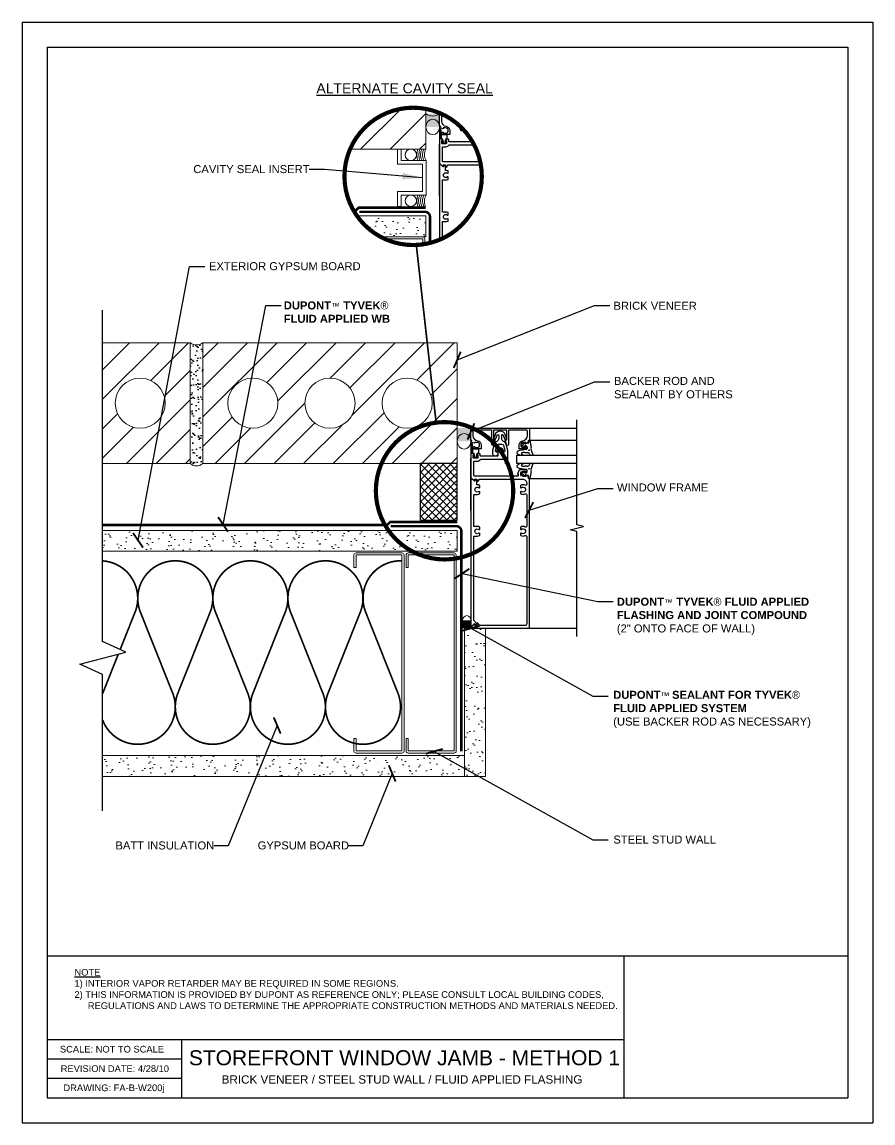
# Model space of a CAD drawing. Extents: x 334.4 to 359.9, y -269.5 to -236.5.
import ezdxf

# ---------------------------------------------------------------- set-up
doc = ezdxf.new("R2010")
doc.units = 0
doc.header["$LTSCALE"] = 1.5
doc.header["$MEASUREMENT"] = 0
doc.linetypes.add('DASHED2', pattern=[0.375, 0.25, -0.125])
doc.layers.get('0').update_dxf_attribs({"color": 8, "linetype": 'CONTINUOUS'})
for name, color, linetype in [('8x11-ttb$0$B', 5, 'CONTINUOUS'), ('CMU', 250, 'CONTINUOUS'), ('INSULATION', 241, 'CONTINUOUS'), ('SEALANT', 250, 'CONTINUOUS'), ('Storefront Window', 250, 'CONTINUOUS'), ('STRUCTURE', 250, 'CONTINUOUS'), ('TEXT', 7, 'CONTINUOUS'), ('Tyvek FA Flashing and Joint Treatment', 150, 'DASHED2'), ('Tyvek FA WB', 10, 'DASHED2')]:
    doc.layers.add(name, color=color, linetype=linetype)
for name, color, linetype, lineweight in [('A- Cavity Seal', 250, 'CONTINUOUS', 20), ('A-Anno-txt0', 250, 'CONTINUOUS', 18), ('A-Backer Rod', 250, 'CONTINUOUS', 15), ('A-Sealant', 250, 'CONTINUOUS', 15), ('brick', 250, 'CONTINUOUS', 5), ('Gyp Board', 250, 'CONTINUOUS', 20), ('Hatch', 250, 'CONTINUOUS', 9), ('Metal Stud', 250, 'CONTINUOUS', 18)]:
    doc.layers.add(name, color=color, linetype=linetype, lineweight=lineweight)
doc.layers.add('VIEWPORT', color=7, linetype='CONTINUOUS', plot=False)
doc.styles.add('DETAILS', font='sanss___.ttf', dxfattribs={"height": 1})
doc.dimstyles.new('ARCH_1_1-2_IN', dxfattribs={"dimscale": 0, "dimtxt": 0.09375, "dimasz": 0.09375, "dimexe": 0.0625, "dimexo": 0.0625, "dimgap": 0.0625, "dimtad": 1, "dimdec": 4, "dimlfac": 8, "dimzin": 3, "dimdsep": 46, "dimlunit": 4, "dimtxsty": 'Standard', "dimblk1": 'ARCHTICK', "dimblk2": 'ARCHTICK', "dimsah": 1, "dimcen": 0.0625, "dimdle": 0.0625, "dimclrd": 256, "dimclre": 256, "dimclrt": 256, "dimadec": 0, "dimazin": 0, "dimtfac": 1, "dimtdec": 4, "dimtmove": 0, "dimatfit": 3, "dimldrblk": 'ARCHTICK', "dimfxl": 1, "dimfrac": 2, "dimtolj": 1, "dimtzin": 0, "dimlwd": -1, "dimlwe": -1, "dimarcsym": 0})
doc.dimstyles.new('TYVEKDETAILS', dxfattribs={"dimscale": 6, "dimtxt": 1.5, "dimasz": 0.1, "dimexe": 0.75, "dimexo": 0.75, "dimgap": 0.75, "dimtad": 0, "dimtih": 1, "dimtoh": 1, "dimdec": 4, "dimzin": 0, "dimdsep": 46, "dimlunit": 4, "dimtxsty": 'DETAILS', "dimcen": 0.0625, "dimadec": 0, "dimazin": 0, "dimtfac": 1, "dimtdec": 4, "dimtofl": 0, "dimtmove": 0, "dimatfit": 3, "dimfxl": 1, "dimfrac": 2, "dimtolj": 1, "dimtzin": 0, "dimarcsym": 0})

# ---------------------------------------------------------------- blocks, each defined once
blk = doc.blocks.new('_ArchTick')
at = {"color": 0, "linetype": 'ByBlock', "const_width": 0.15}
blk.add_lwpolyline([(-0.5, -0.5), (0.5, 0.5)], dxfattribs=at)
blk = doc.blocks.new('Revsion Date')
at = {"layer": 'TEXT', "insert": (0, 0.203, 0), "char_height": 0.2, "width": 16.26452, "attachment_point": 1, "style": 'DETAILS'}
blk.add_mtext('\\pi-0.033334,l0.033334,t0.1;REVISION DATE: 4/28/10', dxfattribs=at)

msp = doc.modelspace()

# ---------------------------------------------------------------- hatches: boundary and pattern name
at = {"layer": 'brick'}
h = msp.add_hatch(dxfattribs=at)
h.set_pattern_fill('_USER', color=256, scale=0.625, angle=45, style=0, pattern_type=0)
h.set_pattern_definition([(45, (230.2492, -40.0015), (-0.4419417, 0.4419417), [])])
edge = h.paths.add_edge_path()
edge.add_arc((346.135, -241.165), 2.059, 79.3746, 156.7083)
edge.add_line((344.244, -240.351), (346.515, -240.351))
edge.add_line((346.515, -240.351), (346.515, -239.142))
h = msp.add_hatch(dxfattribs=at)
h.set_pattern_fill('_USER', color=256, scale=0.625, angle=45, style=0, pattern_type=0)
h.set_pattern_definition([(45, (231.1899, -49.42565), (-0.4419417, 0.4419417), [])])
h.paths.add_polyline_path([(347.456, -249.775), (347.456, -246.15), (339.831, -246.15), (339.831, -249.775)])
h.paths.add_polyline_path([(345.206, -247.963, -1), (346.706, -247.963, -1)], flags=16)
h.paths.add_polyline_path([(342.893, -247.963, -1), (344.393, -247.963, -1)], flags=16)
h.paths.add_polyline_path([(340.581, -247.963, -1), (342.081, -247.963, -1)], flags=16)
h.paths.add_polyline_path([(337.206, -247.963, -1), (338.706, -247.963, -1)], flags=16)
h.paths.add_polyline_path([(336.827, -246.15), (336.827, -249.775), (339.456, -249.775), (339.456, -246.15)])
at = {"layer": 'CMU'}
h = msp.add_hatch(dxfattribs=at)
h.set_pattern_fill('AR-SAND', color=256, scale=0.15, style=0)
h.set_pattern_definition([(37.5, (392.75143, -165.0654), (-0.009449, 0.28902357), [0, -0.228, 0, -0.255, 0, -0.24375]), (7.5, (392.75143, -165.0654), (0.2654665, 0.4233219), [0, -0.123, 0, -0.2055, 0, -0.07875]), (327.5, (392.56693, -165.0654), (0.4671213, 0.00084886), [0, -0.075, 0, -0.27, 0, -0.3525]), (317.5, (392.56693, -165.0654), (0.450919, 0.1316513), [0, -0.0375, 0, -0.177, 0, -0.2025])])
h.paths.add_polyline_path([(339.456, -249.775, 0.36364), (339.831, -249.775), (339.831, -246.15, -0.36364), (339.456, -246.15)])
at = {"layer": 'Gyp Board'}
h = msp.add_hatch(dxfattribs=at)
h.set_pattern_fill('AR-SAND,_O', color=256, scale=0.25, angle=90)
h.set_pattern_definition([(52.5, (-215.5127, -2033.9252), (0.48170594, -0.01574834), [0, -0.38, 0, -0.425, 0, -0.40625]), (82.5, (-215.5127, -2033.9252), (0.70553652, 0.44244418), [0, -0.205, 0, -0.3425, 0, -0.13125]), (122.5, (-215.5127, -2034.2327), (0.00141476, 0.77853547), [0, -0.125, 0, -0.45, 0, -0.5875]), (132.5, (-215.5127, -2034.2327), (0.2194189, 0.75153165), [0, -0.0625, 0, -0.295, 0, -0.3375])])
edge = h.paths.add_edge_path()
edge.add_line((336.827, -251.775), (347.456, -251.775))
edge.add_line((347.456, -251.775), (347.456, -252.4))
edge.add_line((347.456, -252.4), (336.827, -252.4))
h = msp.add_hatch(dxfattribs=at)
h.set_pattern_fill('AR-SAND,_O', color=256, scale=0.25)
h.set_pattern_definition([(217.5, (2129.82415, 301.73193), (0.01574834, -0.48170594), [0, -0.38, 0, -0.425, 0, -0.40625]), (187.5, (2129.82415, 301.73193), (-0.44244418, -0.70553652), [0, -0.205, 0, -0.3425, 0, -0.13125]), (147.5, (2130.13165, 301.73193), (-0.77853547, -0.00141476), [0, -0.125, 0, -0.45, 0, -0.5875]), (137.5, (2130.13165, 301.7319), (-0.75153165, -0.2194189), [0, -0.0625, 0, -0.295, 0, -0.3375])])
h.paths.add_polyline_path([(347.674, -259.15), (348.299, -259.15), (348.299, -254.711), (347.674, -254.711)])
h = msp.add_hatch(dxfattribs=at)
h.set_pattern_fill('AR-SAND,_O', color=256, scale=0.25, angle=90)
h.set_pattern_definition([(307.5, (-215.4502, 1522.99935), (0.48170594, 0.01574834), [0, -0.38, 0, -0.425, 0, -0.40625]), (277.5, (-215.4502, 1522.99935), (0.70553652, -0.44244418), [0, -0.205, 0, -0.3425, 0, -0.13125]), (237.5, (-215.4502, 1523.30685), (0.00141476, -0.77853547), [0, -0.125, 0, -0.45, 0, -0.5875]), (227.5, (-215.4502, 1523.30685), (0.2194189, -0.75153165), [0, -0.0625, 0, -0.295, 0, -0.3375])])
edge = h.paths.add_edge_path()
edge.add_line((336.827, -259.15), (347.674, -259.15))
edge.add_line((347.674, -259.15), (347.674, -258.525))
edge.add_line((347.674, -258.525), (336.827, -258.525))
at = {"layer": 'Hatch', "lineweight": 15}
h = msp.add_hatch(dxfattribs=at)
h.set_pattern_fill('AR-SAND,_O', color=256, scale=0.25, angle=90)
h.set_pattern_definition([(52.5, (-216.45346, -2024.50103), (0.48170594, -0.01574834), [0, -0.38, 0, -0.425, 0, -0.40625]), (82.5, (-216.45346, -2024.501), (0.70553652, 0.44244418), [0, -0.205, 0, -0.3425, 0, -0.13125]), (122.5, (-216.45346, -2024.80853), (0.00141476, 0.77853547), [0, -0.125, 0, -0.45, 0, -0.5875]), (132.5, (-216.45346, -2024.8085), (0.2194189, 0.75153165), [0, -0.0625, 0, -0.295, 0, -0.3375])])
edge = h.paths.add_edge_path()
edge.add_arc((346.135, -241.165), 2.059, 215.1718, 241.5949)
edge.add_line((345.156, -242.976), (346.515, -242.976))
edge.add_line((346.515, -242.976), (346.515, -242.351))
edge.add_line((346.515, -242.351), (344.452, -242.351))
at = {"layer": 'SEALANT'}
h = msp.add_hatch(color=256, dxfattribs=at)
h.dxf.hatch_style = 1
edge = h.paths.add_edge_path()
edge.add_ellipse((346.721, -239.681), major_axis=(0, -0.233), ratio=0.884299, start_angle=90, end_angle=270, ccw=False)
edge.add_line((346.927, -239.681), (346.927, -239.588))
edge.add_line((346.927, -239.588), (346.927, -239.288))
edge.add_arc((346.721, -239.016), 0.341, 232.7927, 307.2073, ccw=False)
edge.add_line((346.515, -239.288), (346.515, -239.681))
h = msp.add_hatch(color=256, dxfattribs=at)
h.dxf.hatch_style = 1
edge = h.paths.add_edge_path()
edge.add_ellipse((347.662, -249.105), major_axis=(0, -0.233), ratio=0.884299, start_angle=90, end_angle=270, ccw=False)
edge.add_line((347.868, -249.105), (347.868, -249.012))
edge.add_line((347.868, -249.012), (347.868, -248.712))
edge.add_arc((347.662, -248.441), 0.341, 232.7927, 307.2073, ccw=False)
edge.add_line((347.456, -248.712), (347.456, -249.105))
h = msp.add_hatch(dxfattribs=at)
h.set_pattern_fill('ANSI37', color=256, scale=1.25, style=0)
h.paths.add_polyline_path([(347.456, -249.775), (346.35, -249.775), (346.35, -251.472), (347.456, -251.472)])
h = msp.add_hatch(color=256, dxfattribs=at)
h.dxf.hatch_style = 1
edge = h.paths.add_edge_path()
edge.add_ellipse((347.743, -254.473), major_axis=(0, 0.141), ratio=0.884299, start_angle=90, end_angle=270, ccw=False)
edge.add_line((347.618, -254.473), (347.618, -254.529))
edge.add_line((347.618, -254.529), (347.618, -254.711))
edge.add_arc((347.743, -254.876), 0.207, 412.7927, 487.2073, ccw=False)
edge.add_line((347.868, -254.711), (347.868, -254.473))

# ---------------------------------------------------------------- linework, layer by layer
at = {"layer": '8x11-ttb$0$B', "color": 7}
for p, q in [((335.165, -237.289, 0), (335.165, -268.789, 0)), ((335.165, -237.289, 0), (359.165, -237.289, 0)), ((359.165, -237.289, 0), (359.165, -268.789, 0)), ((335.165, -267.038, 0), (352.453, -267.038, 0)), ((335.165, -268.789, 0), (359.165, -268.789, 0))]:
    msp.add_line(p, q, dxfattribs=at)
at = {"layer": '8x11-ttb$0$B', "color": 7, "elevation": 0}
for points in [[(359.165, -264.543), (335.165, -264.543)], [(352.453, -264.543), (352.453, -268.789)], [(339.192, -267.038), (339.192, -268.789)], [(339.192, -267.622), (335.165, -267.622)], [(339.192, -268.205), (335.165, -268.205)]]:
    msp.add_lwpolyline(points, dxfattribs=at)
at = {"layer": 'A- Cavity Seal', "elevation": 0}
msp.add_lwpolyline([(345.666, -242.064), (345.666, -241.614), (346.416, -241.614), (346.416, -240.802), (345.666, -240.802), (345.666, -240.351), (345.778, -240.351), (345.778, -240.69), (346.528, -240.69), (346.528, -241.726), (345.778, -241.726), (345.778, -242.064)], close=True, dxfattribs=at)
at = {"layer": 'A-Anno-txt0', "linetype": 'DASHED2', "ltscale": 0.125, "const_width": 0.125, "elevation": 0, "flags": 128}
for points in [[(346.135, -243.224, 1), (346.135, -239.107, 1)], [(347.076, -252.648, 1), (347.076, -248.531, 1)]]:
    msp.add_lwpolyline(points, format="xyb", close=True, dxfattribs=at)
at = {"layer": 'A-Anno-txt0', "linetype": 'DASHED2', "ltscale": 0.125, "const_width": 0.05, "elevation": 0, "flags": 128}
msp.add_lwpolyline([(346.824, -248.546), (346.23, -243.222)], dxfattribs=at)
at = {"layer": 'A-Backer Rod'}
for centre in [(346.065, -240.52, 0), (346.065, -241.895, 0)]:
    msp.add_circle(centre, 0.169, dxfattribs=at)
for centre, major_axis in [((346.721, -239.681, 0), (0, -0.233)), ((347.662, -249.105, 0), (0, -0.233)), ((347.743, -254.473, 0), (0, 0.141))]:
    msp.add_ellipse(centre, major_axis=major_axis, ratio=0.884299, dxfattribs=at)
at = {"layer": 'A-Sealant'}
for centre, radius, start, end in [((346.721, -239.016, 0), 0.341, 232.7927, 307.2073), ((346.752, -240.52, 0), 0.505, 160.4176, 199.5824), ((346.695, -240.52, 0), 0.393, 154.4746, 205.5254), ((346.752, -240.52, 0), 0.393, 154.4746, 205.5254), ((346.807, -240.52, 0), 0.393, 154.4746, 205.5254), ((346.781, -240.51, 0), 0.31, 149.1577, 215.2539), ((346.752, -241.895, 0), 0.505, 160.4176, 199.5824), ((346.688, -241.895, 0), 0.393, 154.4746, 205.5254), ((346.752, -241.895, 0), 0.393, 154.4746, 205.5254), ((346.808, -241.895, 0), 0.393, 154.4746, 205.5254), ((346.813, -241.916, 0), 0.342, 146.3367, 205.681), ((347.743, -254.876, 0), 0.207, 52.7927, 127.2073)]:
    msp.add_arc(centre, radius, start, end, dxfattribs=at)
at = {"layer": 'brick', "linetype": 'Continuous', "elevation": 0}
for points in [[(344.244, -240.351), (346.515, -240.351), (346.515, -239.142)], [(336.827, -246.15), (339.456, -246.15), (339.456, -249.775), (336.827, -249.775)]]:
    msp.add_lwpolyline(points, dxfattribs=at)
msp.add_lwpolyline([(347.456, -246.15), (339.831, -246.15), (339.831, -249.775), (347.456, -249.775)], close=True, dxfattribs=at)
at = {"layer": 'brick', "linetype": 'Continuous'}
for centre in [(337.956, -247.963, 0), (341.331, -247.963, 0), (343.643, -247.963, 0), (345.956, -247.963, 0)]:
    msp.add_circle(centre, 0.75, dxfattribs=at)
for centre in [(339.643, -245.927, 0), (339.643, -249.552, 0)]:
    msp.add_arc(centre, 0.292, 230.0334, 309.9666, dxfattribs=at)
at = {"layer": 'Gyp Board', "elevation": 0}
for points in [[(344.452, -242.351), (346.515, -242.351), (346.515, -242.976), (345.156, -242.976)], [(336.827, -251.775), (347.456, -251.775), (347.456, -252.4), (336.827, -252.4)], [(336.827, -259.15), (347.674, -259.15), (347.674, -258.525)], [(347.674, -258.525), (336.827, -258.525)]]:
    msp.add_lwpolyline(points, dxfattribs=at)
msp.add_lwpolyline([(347.674, -259.15), (348.299, -259.15), (348.299, -254.711), (347.674, -254.711)], close=True, dxfattribs=at)
at = {"layer": 'INSULATION', "color": 253, "const_width": 0.05, "elevation": 0}
for points in [[(336.827, -257.455, 0.988982), (338.945, -256.695), (337.944, -254.181, -0.527588), (339.049, -252.689)], [(336.827, -252.69, -0.495917), (337.82, -254.181), (337.355, -255.349)], [(339.049, -252.689, -0.50363), (340.07, -254.181), (339.069, -256.695, 1.40437), (341.195, -256.695), (340.194, -254.181, -1.40437), (342.32, -254.181), (341.319, -256.695, 1.40437), (343.445, -256.695), (342.444, -254.181, -1.40437), (344.57, -254.181), (343.569, -256.695, 1.40437), (345.695, -256.695), (344.694, -254.181, -0.527588), (345.799, -252.689)]]:
    msp.add_lwpolyline(points, format="xyb", dxfattribs=at)
msp.add_lwpolyline([(337.3, -255.486), (336.827, -256.674)], dxfattribs=at)
at = {"layer": 'Metal Stud', "elevation": 0}
msp.add_lwpolyline([(346.484, -243.248), (346.484, -243.039, 0.414214), (346.421, -242.976), (345.156, -242.976)], format="xyb", dxfattribs=at)
msp.add_lwpolyline([(345.282, -243.039), (346.421, -243.039), (346.421, -243.264)], dxfattribs=at)
for points in [[(344.424, -258.012), (344.362, -258.012), (344.362, -258.387, 0.414214), (344.424, -258.45), (345.799, -258.45, 0.414214), (345.862, -258.387), (345.862, -252.512, 0.414214), (345.799, -252.45), (344.424, -252.45, 0.414214), (344.362, -252.512), (344.362, -252.887), (344.424, -252.887), (344.424, -252.512), (345.799, -252.512), (345.799, -258.387), (344.424, -258.387)], [(345.987, -258.012), (345.924, -258.012), (345.924, -258.387, 0.414214), (345.987, -258.45), (347.362, -258.45, 0.414214), (347.424, -258.387), (347.424, -252.512, 0.414214), (347.362, -252.45), (345.987, -252.45, 0.414214), (345.924, -252.512), (345.924, -252.887), (345.987, -252.887), (345.987, -252.512), (347.362, -252.512), (347.362, -258.387), (345.987, -258.387)]]:
    msp.add_lwpolyline(points, format="xyb", close=True, dxfattribs=at)
at = {"layer": 'SEALANT', "elevation": 0}
msp.add_lwpolyline([(347.456, -249.775), (346.35, -249.775), (346.35, -251.472), (347.456, -251.472)], close=True, dxfattribs=at)
at = {"layer": 'Storefront Window'}
for p, q in [((346.927, -241.755, 0), (346.927, -240.188, 0)), ((349.618, -248.712, 0), (351.043, -248.712, 0)), ((349.453, -249.184, 0), (349.474, -249.141, 0)), ((349.591, -249.087, 0), (349.628, -249.084, 0)), ((349.618, -249.074, 0), (351.043, -249.074, 0)), ((349.448, -249.188, 0), (349.43, -249.189, 0)), ((349.587, -249.165, 0), (349.507, -249.183, 0)), ((349.688, -249.428, 0), (349.729, -249.523, 0)), ((347.868, -251.179, 0), (347.868, -249.612, 0)), ((349.688, -249.869, 0), (349.729, -249.774, 0)), ((349.448, -250.109, 0), (349.43, -250.108, 0)), ((349.453, -250.113, 0), (349.474, -250.157, 0)), ((349.587, -250.133, 0), (349.507, -250.115, 0)), ((349.591, -250.211, 0), (349.628, -250.214, 0)), ((349.618, -250.223, 0), (351.043, -250.223, 0)), ((349.618, -254.712, 0), (351.043, -254.712, 0))]:
    msp.add_line(p, q, dxfattribs=at)
at = {"layer": 'Storefront Window', "elevation": 0}
for points in [[(347.103, -239.348), (347.017, -239.348, 0.414214), (346.987, -239.378), (346.987, -239.51, 0.37708), (347.123, -239.665, -0.37708), (347.236, -239.793), (347.236, -239.892, -0.414214), (347.216, -239.912), (346.998, -239.912), (346.998, -239.863, -0.414214), (347.018, -239.843), (347.03, -239.843), (347.03, -239.872), (347.107, -239.872, 1), (347.107, -239.714), (347.03, -239.714), (347.03, -239.743), (346.947, -239.714), (346.957, -239.661), (346.927, -239.65), (346.927, -239.288), (346.98, -239.288)], [(347.912, -240.126), (347.218, -240.126, -0.414214), (347.203, -240.111), (347.203, -240.068, 0.414214), (347.188, -240.053), (347.136, -240.053, 0.414214), (347.111, -240.078), (347.111, -240.093), (347.133, -240.093), (347.133, -240.173, -0.414214), (347.118, -240.188), (347.01, -240.188, -0.414214), (346.995, -240.173), (346.995, -240.093), (347.017, -240.093), (347.017, -240.078, 0.414214), (346.992, -240.053), (346.977, -240.053), (346.977, -239.78, 1), (346.927, -239.78), (346.927, -240.786), (346.944, -240.786), (347.03, -240.869, 0.660347), (347.042, -240.864), (347.042, -240.817), (347.107, -240.817), (347.107, -240.88, 0.749043), (347.135, -240.888), (347.181, -240.817), (348.164, -240.817)], [(347.622, -239.742), (347.612, -239.781, -0.876975), (347.553, -239.774), (347.553, -239.672)], [(348.147, -240.727), (347.032, -240.727, -0.414214), (347.017, -240.712), (347.017, -240.278), (347.118, -240.278, 0.295383), (347.214, -240.216), (347.962, -240.216)], [(347.101, -242.236), (347.115, -242.236), (347.017, -242.236), (347.017, -241.272), (347.115, -241.272, 0.118112), (347.18, -241.257, 0.282291), (347.188, -241.243), (347.188, -241.195, 0.644645), (347.163, -241.184, -2.206052), (347.163, -241.074, 0.644645), (347.188, -241.063), (347.188, -241.015, 0.282291), (347.18, -241.002, 0.118112), (347.115, -240.986), (347.101, -240.986), (347.101, -240.869, 0.414214), (347.054, -240.822), (347.048, -240.822), (347.048, -240.862, -0.660347), (347.026, -240.871), (346.944, -240.792, 0.660347), (346.927, -240.8), (346.927, -243.065)], [(347.017, -243.011), (347.017, -242.522), (347.115, -242.522, 0.118112), (347.18, -242.507, 0.282291), (347.188, -242.493), (347.188, -242.445, 0.644645), (347.163, -242.434, -2.206052), (347.163, -242.324, 0.644645), (347.188, -242.313), (347.188, -242.265, 0.282291), (347.18, -242.252, 0.118112), (347.115, -242.236)], [(348.042, -251.66), (348.056, -251.66), (347.958, -251.66), (347.958, -250.696), (348.056, -250.696, 0.118112), (348.121, -250.681, 0.282291), (348.129, -250.668), (348.129, -250.62, 0.644645), (348.104, -250.608, -2.206052), (348.104, -250.499, 0.644645), (348.129, -250.487), (348.129, -250.439, 0.282291), (348.121, -250.426, 0.118112), (348.056, -250.41), (348.042, -250.41), (348.042, -250.293, 0.414214), (347.995, -250.246), (347.989, -250.246), (347.989, -250.286, -0.660347), (347.967, -250.295), (347.885, -250.217, 0.660347), (347.868, -250.224), (347.868, -254.648, 0.660347), (347.885, -254.655), (347.967, -254.576, -0.660347), (347.989, -254.585), (347.989, -254.625), (347.995, -254.625, 0.668179), (348.028, -254.545), (347.958, -254.474), (347.958, -251.946), (348.056, -251.946, 0.118112), (348.121, -251.931, 0.282291), (348.129, -251.918), (348.129, -251.87, 0.644645), (348.104, -251.858, -2.206052), (348.104, -251.749, 0.644645), (348.129, -251.737), (348.129, -251.689, 0.282291), (348.121, -251.676, 0.118112), (348.056, -251.66)]]:
    msp.add_lwpolyline(points, format="xyb", dxfattribs=at)
for points in [[(347.086, -240.136), (347.113, -240.114, -1), (347.129, -240.133), (347.064, -240.188), (346.999, -240.133, -1), (347.015, -240.114), (347.042, -240.136), (347.022, -240.05), (346.98, -240.05), (346.98, -239.909), (347.148, -239.909), (347.148, -240.05), (347.106, -240.05)], [(348.156, -249.336), (347.938, -249.336), (347.938, -249.287, -0.414214), (347.958, -249.267), (347.97, -249.267), (347.97, -249.296), (348.047, -249.296, 1), (348.047, -249.138), (347.97, -249.138), (347.97, -249.167), (347.888, -249.138), (347.898, -249.085), (347.868, -249.074), (347.868, -248.712), (349.618, -248.712), (349.618, -249.074), (349.588, -249.085), (349.598, -249.138), (349.515, -249.167), (349.515, -249.138), (349.438, -249.138, 1), (349.438, -249.296), (349.515, -249.296), (349.515, -249.267), (349.527, -249.267, -0.414214), (349.547, -249.287), (349.547, -249.336), (349.329, -249.336, -0.414214), (349.309, -249.316), (349.309, -249.217, -0.37708), (349.422, -249.089, 0.37708), (349.558, -248.934), (349.558, -248.802, 0.414214), (349.528, -248.772), (348.992, -248.772), (348.992, -249.198, -0.876975), (348.933, -249.206), (348.897, -249.072, -0.577352), (348.91, -249.06), (348.93, -249.065, 0.493145), (348.942, -249.056), (348.942, -248.772), (348.544, -248.772), (348.544, -249.056, 0.493145), (348.556, -249.065), (348.576, -249.06, -0.577352), (348.588, -249.072), (348.553, -249.206, -0.876975), (348.494, -249.198), (348.494, -248.772), (347.958, -248.772, 0.414214), (347.928, -248.802), (347.928, -248.934, 0.37708), (348.064, -249.089, -0.37708), (348.176, -249.217), (348.176, -249.316, -0.414214)], [(348.788, -249.025), (348.788, -248.928, -0.8391), (348.837, -248.919), (348.873, -249.02, 0.317837), (348.93, -249.059, 0.517638), (348.944, -249.039), (348.895, -248.904, 0.315299), (348.749, -248.802), (348.738, -248.802, 0.315299), (348.591, -248.904), (348.542, -249.039, 0.517638), (348.556, -249.059, 0.317837), (348.613, -249.02), (348.65, -248.919, -0.8391), (348.698, -248.928), (348.698, -249.025, -0.304695), (348.642, -249.109, 0.234469), (348.56, -249.202), (348.512, -249.382), (348.512, -249.463, 0.414214), (348.587, -249.538), (348.608, -249.538, 0.267949), (348.673, -249.5), (348.683, -249.482, 0.131652), (348.685, -249.475), (348.685, -249.436, 0.466308), (348.668, -249.422), (348.637, -249.427, -0.548619), (348.603, -249.39), (348.647, -249.225, -0.339454), (348.695, -249.188), (348.791, -249.188, -0.339454), (348.84, -249.225), (348.884, -249.39, -0.548619), (348.849, -249.427), (348.818, -249.422, 0.466308), (348.8, -249.436), (348.8, -249.475, 0.131652), (348.802, -249.482), (348.813, -249.5, 0.271331), (348.879, -249.538, -0.417912), (348.894, -249.553), (348.894, -249.75, 0.414214), (348.924, -249.78), (348.944, -249.78, 0.414214), (348.974, -249.75), (348.974, -249.379), (348.927, -249.202, 0.234469), (348.844, -249.109, -0.304695)], [(348.121, -250.241), (349.413, -250.241, -0.414214), (349.538, -250.366), (349.538, -250.398, -0.555823), (349.493, -250.426, 0.236435), (349.365, -250.426, 0.282291), (349.357, -250.44), (349.357, -250.488, 0.644645), (349.382, -250.499, -2.206052), (349.382, -250.609, 0.644645), (349.357, -250.62), (349.357, -250.668, 0.282291), (349.365, -250.681, 0.236435), (349.493, -250.682, -0.555823), (349.538, -250.71), (349.538, -251.648, -0.555823), (349.493, -251.676, 0.236435), (349.365, -251.676, 0.282291), (349.357, -251.69), (349.357, -251.738, 0.644645), (349.382, -251.749, -2.206052), (349.382, -251.859, 0.644645), (349.357, -251.87), (349.357, -251.918, 0.282291), (349.365, -251.931, 0.236435), (349.493, -251.932, -0.555823), (349.538, -251.96), (349.538, -254.569, -0.414214), (349.476, -254.631), (348.121, -254.631), (348.076, -254.56, 0.749043), (348.048, -254.568), (348.048, -254.631), (347.983, -254.631), (347.983, -254.585, 0.660347), (347.971, -254.58), (347.885, -254.663), (347.868, -254.663), (347.868, -254.711), (349.618, -254.711), (349.618, -250.223), (349.588, -250.213), (349.598, -250.16), (349.515, -250.131), (349.515, -250.16), (349.438, -250.16, -1), (349.438, -250.002), (349.515, -250.002), (349.515, -250.031), (349.527, -250.031, 0.414214), (349.547, -250.011), (349.547, -249.962), (349.324, -249.962, 0.322429), (349.301, -249.979), (349.26, -250.089), (349.282, -250.089), (349.282, -250.151), (348.992, -250.151), (348.977, -250.166), (348.962, -250.151), (347.973, -250.151, -0.414214), (347.958, -250.136), (347.958, -249.702), (348.059, -249.702, 0.295383), (348.155, -249.64), (348.867, -249.64), (348.867, -249.55), (348.813, -249.55), (348.813, -249.42), (348.862, -249.425, 0.630996), (348.867, -249.417), (348.827, -249.355, 0.541752), (348.659, -249.355), (348.619, -249.417, 0.6302), (348.624, -249.425), (348.673, -249.42), (348.673, -249.55), (348.159, -249.55, -0.414214), (348.144, -249.535), (348.144, -249.492, 0.414214), (348.129, -249.477), (348.077, -249.477, 0.414214), (348.052, -249.502), (348.052, -249.517), (348.074, -249.517), (348.074, -249.597, -0.414214), (348.059, -249.612), (347.951, -249.612, -0.414214), (347.936, -249.597), (347.936, -249.517), (347.958, -249.517), (347.958, -249.502, 0.414214), (347.933, -249.477), (347.918, -249.477), (347.918, -249.204, 1), (347.868, -249.204), (347.868, -250.21), (347.885, -250.21), (347.971, -250.293, 0.660347), (347.983, -250.288), (347.983, -250.241), (348.048, -250.241), (348.048, -250.304, 0.749043), (348.076, -250.312)], [(348.027, -249.561), (348.054, -249.538, -1), (348.07, -249.557), (348.005, -249.612), (347.94, -249.557, -1), (347.956, -249.538), (347.983, -249.561), (347.963, -249.474), (347.921, -249.474), (347.921, -249.333), (348.089, -249.333), (348.089, -249.474), (348.047, -249.474)]]:
    msp.add_lwpolyline(points, format="xyb", close=True, dxfattribs=at)
for points in [[(351.043, -254.962), (351.043, -251.812), (350.843, -251.762), (351.243, -251.662), (351.043, -251.612), (351.043, -248.462)], [(351.043, -249.774), (349.243, -249.774), (349.243, -249.524), (351.043, -249.524)]]:
    msp.add_lwpolyline(points, dxfattribs=at)
at = {"layer": 'Storefront Window'}
for centre in [(349.609, -249.371, 0), (349.609, -249.371, 0), (349.609, -249.927, 0), (349.609, -249.927, 0)]:
    msp.add_circle(centre, 0.01, dxfattribs=at)
for centre, radius, start, end in [((349.481, -249.143, 0), 0.00735, 357.3144, 161.9789), ((349.391, -249.147, 0), 0.0975, 346.302, 1.6897), ((349.592, -249.097, 0), 0.01, 94.8292, 201.241), ((349.384, -249.178, 0), 0.213, 6.937, 21.241), ((349.628, -249.094, 0), 0.01, 21.8614, 94.8292), ((349.261, -249.241, 0), 0.406, 13.0801, 21.8614), ((348.708, -249.34, 0), 0.967, 4.8885, 11.3932), ((349.279, -249.447, 0), 0.0365, 154.2391, 194.1869), ((349.299, -249.427, 0), 0.0627, 208.2469, 236.1654), ((349.301, -249.459, 0), 0.061, 129.5863, 153.6041), ((349.322, -249.477, 0), 0.0891, 120.0609, 132.464), ((349.94, -248.47, 0), 1.214, 236.1661, 240.1807), ((349.411, -249.631, 0), 0.266, 102.1642, 120.0641), ((349.21, -248.163, 0), 1.216, 276.8567, 280.8163), ((349.372, -249.224, 0), 0.00891, 147.5372, 208.1598), ((349.799, -249.496, 0), 0.515, 139.9442, 147.5001), ((349.508, -249.151, 0), 0.163, 208.1359, 228.8948), ((349.396, -249.472, 0), 0.0169, 107.1703, 203.9506), ((349.426, -249.455, 0), 0.0514, 207.9308, 232.4588), ((349.439, -249.575, 0), 0.129, 93.4707, 111.817), ((349.402, -249.246, 0), 0.00683, 127.027, 225.7021), ((349.224, -249.37, 0), 0.21, 28.1629, 34.6129), ((349.405, -249.314, 0), 0.0736, 72.9985, 94.8292), ((349.406, -249.268, 0), 0.008, 228.9327, 297.2201), ((349.422, -249.179, 0), 0.0224, 94.0379, 139.943), ((349.407, -249.273, 0), 0.00287, 319.4382, 50.2203), ((349.434, -249.181, 0), 0.0201, 156.1998, 189.6898), ((349.422, -249.18, 0), 0.00871, 214.4889, 271.0242), ((349.508, -249.209, 0), 0.0987, 150.7074, 158.4217), ((349.419, -249.159, 0), 0.00303, 327.3817, 74.0146), ((349.429, -249.166, 0), 0.0233, 252.9515, 272.4675), ((349.419, -249.255, 0), 0.0138, 29.7526, 58.3834), ((349.79, -249.012, 0), 0.43, 213.3948, 219.8331), ((349.469, -250, 0), 0.555, 87.6985, 93.9058), ((349.506, -249.717, 0), 0.366, 87.8301, 100.8177), ((349.441, -249.173, 0), 0.0167, 295.8608, 319.0964), ((349.472, -249.277, 0), 0.0155, 218.9378, 260.7961), ((349.478, -249.256, 0), 0.0106, 124.7589, 188.0616), ((349.928, -249.192, 0), 0.465, 188.0453, 192.0482), ((349.47, -249.29, 0), 0.00317, 257.1813, 5.7257), ((349.496, -249.294, 0), 0.0531, 100.5746, 117.3167), ((349.492, -249.174, 0), 0.00797, 148.7697, 259.4419), ((349.495, -249.361, 0), 0.119, 74.7229, 94.2068), ((349.5, -249.162, 0), 0.0215, 243.8425, 289.3811), ((349.519, -248.76, 0), 0.686, 267.675, 272.5935), ((349.521, -249.322, 0), 0.0287, 267.8316, 356.7494), ((349.526, -249.265, 0), 0.0186, 29.7692, 87.7942), ((349.503, -249.278, 0), 0.0447, 8.9384, 29.7857), ((349.3, -249.309, 0), 0.25, 356.7478, 8.9446), ((349.539, -249.657, 0), 0.212, 74.5595, 86.9914), ((349.584, -249.153, 0), 0.0118, 282.2675, 6.937), ((349.574, -249.503, 0), 0.0543, 19.2712, 66.5917), ((349.266, -249.323, 0), 0.411, 354.3523, 9.1741), ((349.784, -249.376, 0), 0.109, 173.7023, 208.8016), ((349.94, -250.827, 0), 1.214, 119.8193, 123.8339), ((349.426, -249.843, 0), 0.0514, 127.5412, 152.0692), ((349.928, -248.681, 0), 0.973, 236.7858, 239.9606), ((349.928, -250.617, 0), 0.973, 120.0394, 123.2142), ((348.75, -249.968, 0), 1, 26.3657, 28.871), ((348.75, -249.33, 0), 1, 331.129, 333.6343), ((349.279, -249.85, 0), 0.0365, 165.8131, 205.7609), ((349.299, -249.871, 0), 0.0627, 123.8346, 151.7531), ((349.301, -249.839, 0), 0.061, 206.3959, 230.4137), ((349.322, -249.82, 0), 0.0891, 227.536, 239.9391), ((349.411, -249.667, 0), 0.266, 239.9359, 257.8358), ((349.21, -251.134, 0), 1.216, 79.1837, 83.1433), ((349.372, -250.074, 0), 0.00891, 151.8402, 212.4628), ((349.508, -250.146, 0), 0.163, 131.1052, 151.8641), ((349.799, -249.802, 0), 0.515, 212.4999, 220.0558), ((349.396, -249.826, 0), 0.0169, 156.0494, 252.8297), ((349.439, -249.722, 0), 0.129, 248.183, 266.5293), ((349.402, -250.051, 0), 0.00683, 134.2979, 232.973), ((349.224, -249.927, 0), 0.21, 325.3871, 331.8371), ((349.405, -249.984, 0), 0.0736, 265.1708, 287.0015), ((349.406, -250.029, 0), 0.008, 62.7799, 131.0673), ((349.422, -250.119, 0), 0.0224, 220.057, 265.9621), ((349.407, -250.024, 0), 0.00287, 309.7797, 40.5618), ((349.422, -250.118, 0), 0.00871, 88.9758, 145.5111), ((349.434, -250.117, 0), 0.0201, 170.3102, 203.8002), ((349.508, -250.088, 0), 0.0987, 201.5783, 209.2926), ((349.419, -250.138, 0), 0.00303, 285.9854, 32.6183), ((349.429, -250.132, 0), 0.0233, 87.5325, 107.0485), ((349.419, -250.042, 0), 0.0138, 301.6166, 330.2474), ((349.469, -249.297, 0), 0.555, 266.0942, 272.3015), ((349.79, -250.286, 0), 0.43, 140.1669, 146.6052), ((349.506, -249.58, 0), 0.366, 259.1823, 272.1699), ((349.441, -250.124, 0), 0.0167, 40.9036, 64.1392), ((349.472, -250.02, 0), 0.0155, 99.2039, 141.0622), ((349.928, -250.105, 0), 0.465, 167.9518, 171.9547), ((349.478, -250.042, 0), 0.0106, 171.9384, 235.2411), ((349.47, -250.008, 0), 0.00317, 354.2743, 102.8187), ((349.496, -250.003, 0), 0.0531, 242.6833, 259.4254), ((349.492, -250.124, 0), 0.00797, 100.5581, 211.2303), ((349.391, -250.151, 0), 0.0975, 358.3103, 13.698), ((349.495, -249.937, 0), 0.119, 265.7932, 285.2771), ((349.519, -250.537, 0), 0.686, 87.4065, 92.325), ((349.5, -250.135, 0), 0.0215, 70.6189, 116.1575), ((349.521, -249.976, 0), 0.0287, 3.2506, 92.1684), ((349.526, -250.033, 0), 0.0186, 272.2058, 330.2308), ((349.503, -250.02, 0), 0.0447, 330.2143, 351.0616), ((349.3, -249.988, 0), 0.25, 351.0554, 3.2522), ((349.539, -249.64, 0), 0.212, 273.0086, 285.4405), ((349.584, -250.144, 0), 0.0118, 353.063, 77.7325), ((349.574, -249.795, 0), 0.0543, 293.4083, 340.7288), ((348.708, -249.957, 0), 0.967, 348.6068, 355.1115), ((349.266, -249.974, 0), 0.411, 350.8259, 5.6477), ((349.784, -249.922, 0), 0.109, 151.1984, 186.2977), ((349.481, -250.154, 0), 0.00735, 198.0211, 2.6856), ((349.592, -250.201, 0), 0.01, 158.759, 265.1708), ((349.384, -250.12, 0), 0.213, 338.759, 353.063), ((349.628, -250.204, 0), 0.01, 265.1708, 338.1386), ((349.261, -250.057, 0), 0.406, 338.1386, 346.9199)]:
    msp.add_arc(centre, radius, start, end, dxfattribs=at)
at = {"layer": 'STRUCTURE', "elevation": 0}
msp.add_lwpolyline([(336.827, -260.183), (336.827, -256.1), (336.142, -255.783), (337.526, -255.428), (336.827, -255.106), (336.827, -245.172)], dxfattribs=at)
at = {"layer": 'Tyvek FA Flashing and Joint Treatment', "ltscale": 0.5, "const_width": 0.075, "elevation": 0, "flags": 128}
for points in [[(346.639, -243.197), (346.639, -242.377, 0.414214), (346.489, -242.227), (344.521, -242.227)], [(347.58, -258.4), (347.58, -251.801, 0.414214), (347.43, -251.651), (345.462, -251.651)]]:
    msp.add_lwpolyline(points, format="xyb", dxfattribs=at)
at = {"layer": 'Tyvek FA WB', "const_width": 0.075, "elevation": 0, "flags": 128}
msp.add_lwpolyline([(346.515, -242.102), (344.505, -242.102), (344.418, -242.189), (344.349, -242.189)], dxfattribs=at)
at = {"layer": 'Tyvek FA WB', "elevation": 0, "flags": 128}
msp.add_lwpolyline([(347.456, -251.526, 0.075, 0.075, 0), (345.446, -251.526, 0.075, 0.075, 0), (345.359, -251.613, 0.075, 0.075, 0), (336.827, -251.613, 0.075, 0.075, 0)], format="xyseb", dxfattribs=at)
at = {"layer": 'VIEWPORT', "color": 1}
for p, q in [((334.415, -236.539, 0), (334.415, -269.539, 0)), ((334.415, -236.539, 0), (359.915, -236.539, 0)), ((359.915, -236.539, 0), (359.915, -269.539, 0)), ((334.415, -269.539, 0), (359.915, -269.539, 0))]:
    msp.add_line(p, q, dxfattribs=at)

# ---------------------------------------------------------------- block references
at = {"layer": 'TEXT'}
msp.add_blockref('Revsion Date', (335.574, -268.014), dxfattribs=at)

# ---------------------------------------------------------------- texts
at = {"layer": 'TEXT', "style": 'DETAILS'}
for s, insert, char_height, width, attachment_point in [('{\\LALTERNATE CAVITY SEAL}', (343.236, -238.527, 0), 0.3, 13.90652, 4), ('CAVITY SEAL INSERT', (339.547, -240.949, 0), 0.24, 13.90652, 4), ('\\pi0.24834;EXTERIOR GYPSUM BOARD', (339.768, -243.737, 0), 0.24, 4.66415, 1), ('{\\fSansSerif|b1|i0|c2|p2;DUPONT\\fArial|b0|i0|c0|p32;\\H0.8125x;™\\fSansSerif|b1|i0|c2|p2;\\H1.2308x; TYVEK\\fSymbol|b0|i0|c2|p18;â\\fSansSerif|b1|i0|c2|p2; FLUID APPLIED WB}', (342.259, -244.914, 0), 0.24, 4.08366, 1), ('BRICK VENEER', (352.139, -244.923, 0), 0.24, 6.52135, 1), ('BACKER ROD AND \\PSEALANT BY OTHERS', (352.154, -247.176, 0), 0.24, 6.52135, 1), ('WINDOW FRAME', (352.242, -250.37, 0), 0.24, 6.52135, 1), ('{\\fSansSerif|b1|i0|c2|p2;DUPONT\\fArial|b0|i0|c0|p32;\\H0.8125x;™\\fSansSerif|b1|i0|c2|p2;\\H1.2308x; TYVEK\\fSymbol|b0|i0|c2|p18;â\\fSansSerif|b1|i0|c2|p2; FLUID APPLIED FLASHING AND JOINT COMPOUND\\fSansSerif|b0|i0|c2|p2; \\P(2" ONTO FACE OF WALL)}', (352.239, -253.795, 0), 0.24, 6.52135, 1), ('{\\fSansSerif|b1|i0|c2|p2;DUPONT\\fArial|b0|i0|c0|p32;\\H0.8125x;™\\fArial|b1|i0|c0|p32; \\H1.2308x;SEALANT FOR TYVEK\\fSymbol|b0|i0|c2|p18;â\\fArial|b0|i0|c0|p32; \\fArial|b1|i0|c0|p32;FLUID APPLIED SYSTEM\\P\\fArial|b0|i0|c0|p32;\\H0.99998x;(USE BACKER ROD AS NECESSARY)}', (352.131, -256.585, 0), 0.24, 6.52135, 1), ('STEEL STUD WALL', (352.134, -260.923, 0), 0.24, 6.52135, 1), ('BATT INSULATION', (337.214, -261.1, 0), 0.24, 6.52135, 1), ('GYPSUM BOARD', (341.476, -261.099, 0), 0.24, 6.52135, 1), ('{\\LNOTE\\P}1) INTERIOR VAPOR RETARDER MAY BE REQUIRED IN SOME REGIONS.\\P\\pi-0.4,l0.4;2) THIS INFORMATION IS PROVIDED BY DUPONT AS REFERENCE ONLY; PLEASE CONSULT LOCAL BUILDING CODES, REGULATIONS AND LAWS TO DETERMINE THE APPROPRIATE CONSTRUCTION METHODS AND MATERIALS NEEDED.', (335.986, -264.922, 0), 0.2, 16.26452, 1), ('\\pi-0.033334,l0.033334,t0.1;SCALE: NOT TO SCALE', (335.55, -267.227, 0), 0.2, 16.26452, 1), ('\\pi0.43139;{\\H0.9x;STOREFRONT WINDOW JAMB - METHOD 1 \\P\\pi1.4145;\\H0.55556x;BRICK VENEER / STEEL STUD WALL / FLUID APPLIED FLASHING}', (338.983, -267.359, 0), 0.5, 13.39365, 1), ('\\pi-0.033334,l0.033334,t0.1;DRAWING: FA-B-W200j', (335.656, -268.385, 0), 0.2, 16.26452, 1)]:
    msp.add_mtext(s, dxfattribs=dict(at, insert=insert, char_height=char_height, width=width, attachment_point=attachment_point))

# ---------------------------------------------------------------- leaders
at = {"layer": 'TEXT'}
for points, dimstyle, override in [([(346.416, -241.208, 0), (343.474, -240.96, 0), (343.015, -240.96, 0)], 'TYVEKDETAILS', {"dimfxl": 3}), ([(337.89, -252.072, 0), (339.437, -243.863, 0), (339.897, -243.863, 0)], 'ARCH_1_1-2_IN', {"dimscale": 4, "dimgap": 0.0625, "dimtad": 0}), ([(340.44, -251.599, 0), (341.717, -245.037, 0), (342.176, -245.037, 0)], 'ARCH_1_1-2_IN', {"dimscale": 4, "dimgap": 0.0625, "dimtad": 0}), ([(347.456, -246.664, 0), (351.573, -245.036, 0), (352.032, -245.036, 0)], 'ARCH_1_1-2_IN', {"dimscale": 4, "dimgap": 0.0625, "dimtad": 0}), ([(347.868, -248.811, 0), (351.573, -247.32, 0), (352.032, -247.32, 0)], 'ARCH_1_1-2_IN', {"dimscale": 4, "dimgap": 0.0625, "dimtad": 0}), ([(349.613, -251.166, 0), (351.674, -250.518, 0), (352.133, -250.518, 0)], 'ARCH_1_1-2_IN', {"dimscale": 4, "dimgap": 0.0625, "dimtad": 0}), ([(347.6, -253.073, 0), (351.674, -253.906, 0), (352.133, -253.906, 0)], 'ARCH_1_1-2_IN', {"dimscale": 4, "dimgap": 0.0625, "dimtad": 0}), ([(347.868, -254.711, 0), (351.516, -256.741, 0), (351.975, -256.741, 0)], 'ARCH_1_1-2_IN', {"dimscale": 4, "dimgap": 0.0625, "dimtad": 0}), ([(342.061, -257.626, 0), (340.595, -261.232, 0), (340.171, -261.232, 0)], 'ARCH_1_1-2_IN', {"dimscale": 4, "dimgap": 0.0625, "dimtad": 0}), ([(346.766, -258.4, 0), (351.516, -261.049, 0), (351.975, -261.049, 0)], 'ARCH_1_1-2_IN', {"dimscale": 4, "dimgap": 0.0625, "dimtad": 0}), ([(345.507, -259.061, 0), (344.624, -261.232, 0), (344.2, -261.232, 0)], 'ARCH_1_1-2_IN', {"dimscale": 4, "dimgap": 0.0625, "dimtad": 0})]:
    msp.add_leader(points, dimstyle=dimstyle, override=override, dxfattribs=at)

doc.saveas('drawing.dxf')
